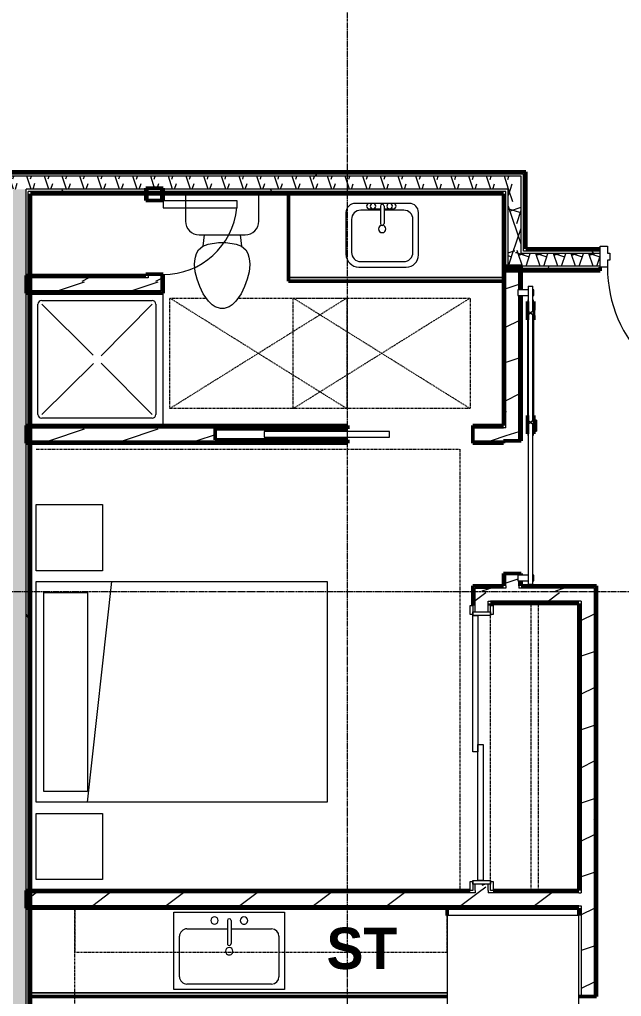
# Model space of a CAD drawing. Extents: x -4294 to -464, y 9706 to 12475.
# Drawn here: x -2916.3 to -2752.9, y 11425.2 to 11690.7 of the extents above; entities that cross this region are included whole.
import ezdxf

# ---------------------------------------------------------------- set-up
doc = ezdxf.new("R2010")
doc.units = 0
doc.linetypes.add('Dash', pattern=[0.25, 0.125, -0.125])
doc.linetypes.add('Grid Line 1_2_', pattern=[0.875, 0.5, -0.125, 0.125, -0.125])
for name, color, linetype, lineweight in [('0-1', 7, 'Continuous', 5), ('0-2', 50, 'Continuous', 13), ('A-AREA-IDEN', 2, 'Continuous', 9), ('A-DOOR', 31, 'Continuous', 13), ('A-DOOR-1', 7, 'Continuous', 9), ('A-DOOR-2', 90, 'Continuous', 20), ('A-DOOR-3', 50, 'Continuous', 13), ('A-DOOR-4', 250, 'Continuous', 50), ('A-DOOR-5', 31, 'Continuous', 20), ('A-DOOR-6', 31, 'Continuous', 9), ('A-DOOR-FRAM', 31, 'Continuous', 20), ('A-DOOR-FRAM-1', 90, 'Continuous', 20), ('A-GENM-HDLN-1', 7, 'Dash', 9), ('A-WALL', 113, 'Continuous', 13), ('A-WALL-2', 250, 'Continuous', 50), ('A-WALL-3', 50, 'Continuous', 13), ('A-WALL-PATT-1', 7, 'Continuous', 9), ('A-WALL-PATT-2', 8, 'Continuous', 9), ('A-WALL-PATT-5', 111, 'Continuous', 9), ('I-FURN-1', 7, 'Continuous', 9), ('I-FURN-HDLN-1', 7, 'Dash', 9), ('I-WALL-1', 2, 'Continuous', 50), ('P-SANR-FIXT-1', 7, 'Continuous', 9), ('Q-CASE-1', 250, 'Continuous', 50), ('Q-CASE-2', 7, 'Continuous', 9), ('Q-CASE-HDLN-1', 7, 'Dash', 9), ('Q-SPCQ-1', 7, 'Continuous', 9), ('S-GRID-1', 1, 'Grid Line 1_2_', 9)]:
    doc.layers.add(name, color=color, linetype=linetype, lineweight=lineweight)
doc.styles.add('Century Gothic_B', font='Gothicb.ttf', dxfattribs={"height": 11.25})
pattern_1 = [(0, (0, 0), (38.4, 9.6), [1.584, -27.216, 1.584, -27.216, -153.6]), (0, (0, 0), (38.4, 9.6), [-57.6, 1.584, -56.016, 1.584, -27.216, -67.2]), (0, (0, 0), (38.4, 9.6), [-144, 1.584, -17.616, 1.584, -46.416]), (120, (14.4, 4.8), (-27.513844, 28.4553755), [1.584, -27.216, 1.584, -27.216, -153.6]), (120, (14.4, 4.8), (-27.513844, 28.4553755), [-57.6, 1.584, -56.016, 1.584, -27.216, -67.2]), (120, (14.4, 4.8), (-27.513844, 28.4553755), [-144, 1.584, -17.616, 1.584, -46.416]), (240, (19.2, 24), (-10.886156, -38.0553755), [1.584, -27.216, 1.584, -27.216, -153.6]), (240, (19.2, 24), (-10.886156, -38.0553755), [-57.6, 1.584, -56.016, 1.584, -27.216, -67.2]), (240, (19.2, 24), (-10.886156, -38.0553755), [-144, 1.584, -17.616, 1.584, -46.416])]
pattern_2 = [(216.87, (7.997, 19.992), (59.9755286, 39.9843071), [9.996, -89.964]), (206.565, (19.992, 13.994), (-19.991807, -19.992219), [22.352, -22.352]), (198.435, (19.992, 3.998), (-39.983821, -19.991955), [12.644, -50.576])]
pattern_3 = [(161.57, (0.6, 0.6), (-4.80033747, -0.00041462), [0, -34.152, 3.792, 0]), (18.43, (-0.6, 0.6), (-4.80033747, 0.00041462), [0, -34.152, 3.792, 0]), (108.43, (0.6, 0.6), (2.39913218, -12.00105099), [11.382, -26.562]), (71.57, (-0.6, 0.6), (2.39913218, 12.00105099), [11.382, -26.562])]

# ---------------------------------------------------------------- blocks, each defined once
blk = doc.blocks.new('Pocket_Door_2385 - 34_ x 80_-1722045-FLOOR PLAN - 2ND FLOOR')
at = {"layer": 'A-DOOR-2'}
for p, q in [((-39.67, 0.75), (-39.67, -0.75)), ((-5.67, 0.75), (-39.67, 0.75)), ((-5.67, -0.75), (-5.67, 0.75)), ((-39.67, -0.75), (-5.67, -0.75))]:
    blk.add_line(p, q, dxfattribs=at)
blk = doc.blocks.new('FOLDING_SLIDING CLOSET - 72_ x 80_-1372885-FLOOR PLAN - 2ND FLOOR')
at = {"layer": 'A-DOOR-1'}
for p, q in [((-38.75, 3.25), (-36.25, 3.25)), ((-38.75, 2.5), (-38.75, 3.25)), ((-36.25, 3.25), (-36.25, 2.5)), ((36.25, 3.25), (38.75, 3.25)), ((36.25, 2.5), (36.25, 3.25)), ((38.75, 3.25), (38.75, 2.5)), ((-36.25, 2.5), (-38.75, 2.5)), ((38.75, 2.5), (36.25, 2.5)), ((-38.75, -2.25), (-36.25, -2.25)), ((-38.75, -3), (-38.75, -2.25)), ((-36.25, -2.25), (-36.25, -3)), ((36.25, -2.25), (38.75, -2.25)), ((36.25, -3), (36.25, -2.25)), ((38.75, -2.25), (38.75, -3)), ((-36.25, -3), (-38.75, -3)), ((38.75, -3), (36.25, -3))]:
    blk.add_line(p, q, dxfattribs=at)
at = {"layer": 'A-DOOR-2'}
for p, q in [((-1, 0.5), (36, 0.5)), ((-1, -0.875), (-1, 0.5)), ((36, 0.5), (36, -0.875)), ((-36, -0.875), (1, -0.875)), ((-36, -2.25), (-36, -0.875)), ((1, -2.25), (-36, -2.25)), ((36, -0.875), (-1, -0.875)), ((1, -0.875), (1, -2.25))]:
    blk.add_line(p, q, dxfattribs=at)
at = {"layer": 'A-DOOR-FRAM-1'}
for p, q in [((-37, 2.5), (-36, 2.5)), ((-37, -2.25), (-37, 2.5)), ((-36, 2.5), (-36, -2.25)), ((36, 2.5), (37, 2.5)), ((36, -2.25), (36, 2.5)), ((37, 2.5), (37, -2.25)), ((-36, -2.25), (-37, -2.25)), ((37, -2.25), (36, -2.25))]:
    blk.add_line(p, q, dxfattribs=at)
blk = doc.blocks.new('Refrigerator_-_Side-by-Side_6047 - 36_ X 30_-345559-FLOOR PLAN - 2ND FLOOR')
at = {"layer": 'Q-SPCQ-1'}
for p, q in [((17.87, 14.42), (-17.88, 14.42)), ((-17.88, 14.42), (-17.88, -15.58)), ((17.87, -15.58), (17.87, 14.42)), ((-17.88, -13.58), (-3.13, -13.58)), ((-17.88, -13.58), (-17.88, -15.58)), ((-17.88, -15.58), (17.87, -15.58)), ((-3.13, -15.58), (-17.88, -15.58)), ((-3.13, -15.58), (-3.13, -13.58)), ((-2.63, -13.58), (17.87, -13.58)), ((-2.63, -13.58), (-2.63, -15.58)), ((17.87, -15.58), (-2.63, -15.58)), ((17.87, -15.58), (17.87, -13.58))]:
    blk.add_line(p, q, dxfattribs=at)
blk = doc.blocks.new('OD_CW_Base Cabinet - OD_CW_Base Cabinet-1964684-FLOOR PLAN - 2ND FLOOR')
at = {"layer": 'Q-CASE-1'}
for p, q in [((0.74, 0), (113.84, 0)), ((0.74, -24), (0.74, -22))]:
    blk.add_line(p, q, dxfattribs=at)
at = {"layer": 'Q-CASE-2'}
for p, q in [((0.74, 0), (113.84, 0)), ((113.84, -1), (0.74, -1)), ((0.74, -1), (113.84, -1)), ((0.74, -24), (0.74, -22))]:
    blk.add_line(p, q, dxfattribs=at)
blk = doc.blocks.new('Sink Kitchen-Single - 30_ x 21_-1372827-FLOOR PLAN - 2ND FLOOR')
at = {"layer": 'P-SANR-FIXT-1'}
for p, q in [((-14.38, 10.41), (15.62, 10.41)), ((-14.38, -10.59), (-14.38, 10.41)), ((-10.88, 8.91), (12.12, 8.91)), ((15.62, 10.41), (15.62, -10.59)), ((-12.88, -4.09), (-12.88, 6.91)), ((14.12, 6.91), (14.12, -4.09)), ((0.12, -8.34), (0.12, -2.09)), ((1.12, -8.34), (1.12, -2.09)), ((0.12, -6.09), (-10.88, -6.09)), ((12.12, -6.09), (1.12, -6.09)), ((15.62, -10.59), (-14.38, -10.59))]:
    blk.add_line(p, q, dxfattribs=at)
for centre, radius, start, end in [((-10.88, 6.91), 2, 90, 180), ((12.12, 6.91), 2, 360, 90), ((0.62, 0), 1, 360, 180), ((0.62, 0), 1, 180, 0), ((0.62, -2.09), 0.5, 360, 180), ((-10.88, -4.09), 2, 180, 270), ((12.12, -4.09), 2, 270, 0), ((-3.38, -8.34), 1, 360, 180), ((4.62, -8.34), 1, 0, 180), ((-3.38, -8.34), 1, 180, 0), ((0.62, -8.34), 0.5, 180, 0), ((4.62, -8.34), 1, 180, 0)]:
    blk.add_arc(centre, radius, start, end, dxfattribs=at)
blk = doc.blocks.new('OD_CW_Upper Cabinet - OD_CW_Upper Cabinet-1964754-FLOOR PLAN - 2ND FLOOR')
at = {"layer": 'Q-CASE-HDLN-1'}
for p, q in [((157.01, 24), (0.74, 24)), ((0.74, 24), (0.74, 12)), ((157.01, 12), (157.01, 24)), ((0.74, 12), (157.01, 12))]:
    blk.add_line(p, q, dxfattribs=at)
blk = doc.blocks.new('M_Sink Vanity-Square - 500 x 440mm-1352614-FLOOR PLAN - 2ND FLOOR')
at = {"layer": 'P-SANR-FIXT-1'}
for p, q in [((7.96, 7.09), (-6.72, 7.09)), ((7.96, 7.09), (-6.72, 7.09)), ((3.62, 7.09), (-2.88, 7.09)), ((-2.88, 5.59), (0.12, 5.59)), ((0.12, 6.33), (0.12, 1.59)), ((1.12, 6.33), (1.12, 1.59)), ((1.12, 5.59), (3.62, 5.59)), ((-9.22, 4.59), (-9.22, -6.73)), ((-9.22, 4.59), (-9.22, -6.73)), ((-7.72, 2.72), (-7.72, -6.23)), ((0.12, 5.22), (-5.22, 5.22)), ((6.46, 5.22), (1.12, 5.22)), ((8.96, -6.23), (8.96, 2.72)), ((10.46, -6.91), (10.46, 4.59)), ((10.46, -6.91), (10.46, 4.59)), ((-5.72, -10.23), (7.14, -10.23)), ((-5.72, -10.23), (7.14, -10.23)), ((-5.22, -8.73), (6.46, -8.73))]:
    blk.add_line(p, q, dxfattribs=at)
for centre, radius, start, end in [((-6.72, 4.59), 2.5, 90, 180), ((-6.72, 4.59), 2.5, 90, 180), ((-2.88, 6.34), 0.75, 90, 270), ((-1.88, 6.34), 0.75, 360, 180), ((-1.88, 6.34), 0.75, 180, 0), ((0.62, 6.33), 0.5, 360, 180), ((2.62, 6.34), 0.75, 360, 180), ((2.62, 6.34), 0.75, 180, 360), ((3.62, 6.34), 0.75, 270, 90), ((7.96, 4.59), 2.5, 0, 90), ((7.96, 4.59), 2.5, 360, 90), ((-5.22, 2.72), 2.5, 90, 180), ((6.46, 2.72), 2.5, 0, 90), ((0.62, 0.13), 1, 360, 180), ((0.62, 0.13), 1, 180, 0), ((0.62, 1.59), 0.5, 180, 0), ((-5.72, -6.73), 3.5, 180, 270), ((-5.72, -6.73), 3.5, 180, 270), ((-5.22, -6.23), 2.5, 180, 270), ((6.46, -6.23), 2.5, 270, 0), ((7.14, -6.91), 3.32, 270, 360), ((7.14, -6.91), 3.32, 270, 0)]:
    blk.add_arc(centre, radius, start, end, dxfattribs=at)
blk = doc.blocks.new('Toilet-Domestic-3D - Toilet-Domestic-3D-V93-FLOOR PLAN - 2ND FLOOR')
at = {"layer": 'P-SANR-FIXT-1'}
for p, q in [((-3.74, 10), (-2.74, 11)), ((-2.74, 11), (-1.87, 11.5)), ((-1.87, 11.5), (-0.5, 12)), ((-0.5, 12), (0.5, 12)), ((0.5, 12), (1.87, 11.5)), ((1.87, 11.5), (2.74, 11)), ((2.74, 11), (3.74, 10)), ((-6.06, 6), (-5.13, 8)), ((-5.13, 8), (-3.74, 10)), ((3.74, 10), (5.13, 8)), ((5.13, 8), (6.06, 6)), ((-6.79, 4), (-6.06, 6)), ((6.06, 6), (6.79, 4)), ((-7.33, 1.99), (-6.79, 4)), ((6.79, 4), (7.33, 1.99)), ((-7.5, 0), (-7.33, 1.99)), ((7.33, 1.99), (7.5, 0)), ((-7.41, -1), (-7.5, 0)), ((-7.24, -2), (-7.41, -1)), ((-6.97, -3), (-7.24, -2)), ((7.24, -2), (6.97, -3)), ((7.41, -1), (7.24, -2)), ((7.5, 0), (7.41, -1)), ((-6.4, -4), (-6.97, -3)), ((-5.21, -5), (-6.4, -4)), ((-3.84, -5.5), (-5.21, -5)), ((-4.86, -8.02), (-5.21, -5)), ((5.21, -5), (3.84, -5.5)), ((4.86, -8.02), (5.21, -5)), ((6.4, -4), (5.21, -5)), ((6.97, -3), (6.4, -4)), ((-1, -6), (-3.84, -5.5)), ((1, -6), (-1, -6)), ((3.84, -5.5), (1, -6)), ((6.25, -8.02), (-6.25, -8.02)), ((-9.98, -11.75), (-9.98, -19.2)), ((9.98, -19.2), (9.98, -11.75))]:
    blk.add_line(p, q, dxfattribs=at)
for centre, start, end in [((-6.25, -11.75), 90, 180), ((6.25, -11.75), 0, 90)]:
    blk.add_arc(centre, 3.73, start, end, dxfattribs=at)
blk = doc.blocks.new('OD_CW_Base Cabinet - OD_CW_Base Cabinet-V94-FLOOR PLAN - 2ND FLOOR')
at = {"layer": 'Q-CASE-1'}
for p, q in [((0.74, 0), (59.14, 0)), ((59.14, 0), (59.14, -23.72))]:
    blk.add_line(p, q, dxfattribs=at)
at = {"layer": 'Q-CASE-2'}
for p, q in [((0.74, 0), (59.14, 0)), ((59.14, -1), (0.74, -1)), ((0.74, -1), (59.14, -1)), ((59.14, 0), (59.14, -1)), ((59.14, -1), (59.14, -23.72))]:
    blk.add_line(p, q, dxfattribs=at)
blk = doc.blocks.new('Shower Base-3D - 36_ x 36_-V41-FLOOR PLAN - 2ND FLOOR')
at = {"layer": 'P-SANR-FIXT-1'}
for p, q in [((-18, 18), (-18, -18)), ((-15, 16), (15, 16)), ((-16, -15), (-16, 15)), ((-1.12, 1), (-15, 15)), ((0.97, 1.14), (15, 15)), ((16, 15), (16, -15)), ((-1.13, -0.98), (-15, -15)), ((1.01, -1.11), (15, -15)), ((15, -16), (-15, -16))]:
    blk.add_line(p, q, dxfattribs=at)
for centre, start, end in [((-15, 15), 90, 180), ((15, 15), 360, 90), ((-15, -15), 180, 270), ((15, -15), 270, 0)]:
    blk.add_arc(centre, 1, start, end, dxfattribs=at)
blk = doc.blocks.new('Interior_barn_door_18732 - Interior_barn_door_18732-1656080-FLOOR PLAN - 2ND FLOOR')
at = {"layer": 'A-DOOR-1'}
for p, q in [((-23.69, 6.07), (-23.69, 6)), ((-23.62, 6.07), (-23.69, 6.07)), ((-23.69, 6.07), (-23.44, 6.07)), ((-23.63, 6.57), (-23.63, 6.32)), ((-23.59, 6.57), (-23.59, 6.32)), ((-23.56, 6.57), (-22.49, 6.57)), ((-22.49, 6.32), (-23.56, 6.32)), ((-23.44, 6.07), (-22.69, 6.07)), ((-23.32, 6.32), (-23.32, 6.07)), ((-23.32, 6.32), (-23.32, 6.07)), ((-22.82, 6.07), (-22.82, 6.32)), ((-22.82, 6.07), (-22.82, 6.32)), ((-22.69, 6.07), (-22.44, 6.07)), ((-22.44, 6.07), (-22.51, 6.07)), ((-22.49, 6.57), (-22.49, 6.32)), ((-22.44, 6), (-22.44, 6.07)), ((-20.62, 6.32), (-20.62, 6.57))]:
    blk.add_line(p, q, dxfattribs=at)
for points in [[(-23.63, 6.57), (-23.62, 6.57), (-23.6, 6.57), (-23.58, 6.57)], [(-23.58, 6.32), (-23.6, 6.32), (-23.62, 6.32), (-23.63, 6.32)]]:
    blk.add_open_spline(points, degree=3, dxfattribs=at)
for points, knots in [([(-22.49, 6.57), (-22.05, 6.57), (-21.63, 6.57), (-21.29, 6.57), (-20.97, 6.57), (-20.65, 6.57), (-20.61, 6.57), (-20.63, 6.57), (-20.63, 6.57)], [-0.722227, -0.722227, -0.722227, -0.722227, -0.6854273, -0.6485379, -0.6054888, -0.5563887, -0.4969616, -0.4885654, -0.4885654, -0.4885654, -0.4885654]), ([(-20.63, 6.32), (-20.63, 6.32), (-20.61, 6.32), (-20.65, 6.32), (-20.97, 6.32), (-21.29, 6.32), (-21.63, 6.32), (-22.05, 6.32), (-22.49, 6.32)], [0.4885654, 0.4885654, 0.4885654, 0.4885654, 0.4969616, 0.5563887, 0.6054888, 0.6485379, 0.6854273, 0.722227, 0.722227, 0.722227, 0.722227])]:
    blk.add_open_spline(points, degree=3, knots=knots, dxfattribs=at)
at = {"layer": 'A-DOOR-3'}
for p, q in [((-53.23, 5.57), (-60, 5.57)), ((-60, 4.95), (-60, 5.57)), ((-57.5, 5.85), (-59, 5.85)), ((-59, 5.85), (-59, 5.57)), ((-57.5, 5.57), (-57.5, 5.85)), ((-53.56, 6), (-52.06, 6)), ((-53.56, 6), (-53.56, 5.67)), ((-53.56, 5.67), (-52.06, 5.67)), ((-53.29, 5.67), (-52.82, 4.92)), ((-52.76, 4.92), (-52.29, 5.67)), ((-23.44, 5.57), (-52.35, 5.57)), ((-52.06, 5.67), (-52.06, 6)), ((-24.9, 5.82), (-50.9, 5.82)), ((-23.73, 6), (-22.23, 6)), ((-23.73, 5.67), (-23.73, 6)), ((-23.73, 5.67), (-22.23, 5.67)), ((-23.5, 5.67), (-23.03, 4.92)), ((-22.97, 4.92), (-22.5, 5.67)), ((21, 5.57), (-22.56, 5.57)), ((-22.23, 6), (-22.23, 5.67)), ((18.5, 5.85), (18.5, 5.57)), ((20, 5.85), (18.5, 5.85)), ((20, 5.57), (20, 5.85)), ((21, 5.57), (21, 4.95)), ((-60, 4.32), (-60, 4.95)), ((-60, 4.32), (-53.24, 4.32)), ((-59, 4.32), (-59, 1.47)), ((-57.5, 1.47), (-57.5, 4.32)), ((-52.82, 4.98), (-53.29, 4.23)), ((-52.79, 4.23), (-53.29, 4.23)), ((-52.29, 4.23), (-52.79, 4.23)), ((-52.29, 4.23), (-52.76, 4.98)), ((-52.35, 4.32), (-23.44, 4.32)), ((-50.9, 4.07), (-24.9, 4.07)), ((-23.03, 4.98), (-23.5, 4.23)), ((-23, 4.23), (-23.5, 4.23)), ((-22.5, 4.23), (-23, 4.23)), ((-22.5, 4.23), (-22.97, 4.98)), ((-22.56, 4.32), (21, 4.32)), ((18.5, 4.32), (18.5, 1.47)), ((20, 1.47), (20, 4.32)), ((21, 4.95), (21, 4.32)), ((-59, 1.47), (-57.5, 1.47)), ((18.5, 1.47), (20, 1.47))]:
    blk.add_line(p, q, dxfattribs=at)
at = {"layer": 'A-DOOR-4'}
for p, q in [((-55.9, 5.82), (-53.56, 5.82)), ((-55.9, 5.57), (-55.9, 5.82)), ((-52.06, 5.82), (-50.9, 5.82)), ((-50.9, 5.82), (-50.9, 5.57)), ((-24.9, 5.82), (-23.73, 5.82)), ((-24.9, 5.57), (-24.9, 5.82)), ((-22.23, 5.82), (-19.9, 5.82)), ((-19.9, 5.82), (-19.9, 5.55)), ((-55.9, 4.07), (-55.9, 4.32)), ((-50.9, 4.07), (-55.9, 4.07)), ((-50.9, 4.33), (-50.9, 4.07)), ((-24.9, 4.07), (-24.9, 4.33)), ((-19.9, 4.07), (-24.9, 4.07)), ((-19.9, 4.34), (-19.9, 4.07))]:
    blk.add_line(p, q, dxfattribs=at)
blk = doc.blocks.new('OD_CW_Upper Cabinet - OD_CW_Upper Cabinet-1964653-FLOOR PLAN - 2ND FLOOR')
at = {"layer": 'Q-CASE-HDLN-1'}
for p, q in [((101.84, 24), (0.74, 24)), ((0.74, 24), (0.74, 12)), ((101.84, 12), (101.84, 24)), ((0.74, 12), (101.84, 12))]:
    blk.add_line(p, q, dxfattribs=at)
blk = doc.blocks.new('OD_CW_Closet - OD_CW_Closet-1690832-FLOOR PLAN - 2ND FLOOR')
at = {"layer": 'Q-CASE-HDLN-1'}
for p, q in [((0.74, -24), (0.74, -0.73)), ((3.24, 0), (75.74, 0)), ((78.24, 0), (78.78, 0)), ((78.78, 0), (78.78, -24)), ((0.74, -11), (78.78, -11)), ((0.74, -13), (78.78, -13)), ((78.78, -24), (0.74, -24))]:
    blk.add_line(p, q, dxfattribs=at)
blk = doc.blocks.new('Single-Flush - CLOSET-1720256-FLOOR PLAN - 2ND FLOOR')
at = {"layer": 'A-DOOR-1'}
blk.add_arc((10, -2.38), 20.07, 180, 264.2799, dxfattribs=at)
at = {"layer": 'A-DOOR-2'}
for p, q in [((8, -2.38), (8, -22.34)), ((10, -2.38), (8, -2.38)), ((10, -2.38), (10, -22.34)), ((10, -22.34), (8, -22.34))]:
    blk.add_line(p, q, dxfattribs=at)
blk = doc.blocks.new('ADA Clearances - 30_x48_-V42-FLOOR PLAN - 2ND FLOOR')
at = {"layer": 'A-GENM-HDLN-1'}
for p, q in [((15, 24), (-15, -24)), ((-15, 24), (15, -24)), ((-15, -5.48), (-15, 24)), ((-15, 24), (15, 24)), ((15, 24), (15, -24)), ((-15, -24), (-15, -14.12)), ((15, -24), (-15, -24))]:
    blk.add_line(p, q, dxfattribs=at)
blk = doc.blocks.new('ADA Clearances - 30_x48_-1721104-FLOOR PLAN - 2ND FLOOR')
at = {"layer": 'A-GENM-HDLN-1'}
for p, q in [((15, 24), (-15, -24)), ((-15, 24), (15, -24)), ((-15, -24), (-15, 24)), ((-15, 24), (15, 24)), ((15, 24), (15, -24)), ((15, -24), (-15, -24))]:
    blk.add_line(p, q, dxfattribs=at)
blk = doc.blocks.new('Bed-Standard - Queen 60_ x 79_-V55-FLOOR PLAN - 2ND FLOOR')
at = {"layer": 'I-FURN-1'}
for p, q in [((-19.31, 41.3), (40.69, 41.3)), ((-19.31, -37.7), (-19.31, 41.3)), ((40.69, 41.3), (40.69, -37.7)), ((40.69, -23.7), (-19.31, -17.13)), ((-16.31, -23.7), (37.69, -23.7)), ((-16.31, -35.7), (-16.31, -23.7)), ((37.69, -35.7), (37.69, -23.7)), ((-16.31, -35.7), (37.69, -35.7)), ((40.69, -37.7), (-19.31, -37.7))]:
    blk.add_line(p, q, dxfattribs=at)
at = {"layer": 'I-FURN-HDLN-1'}
for p, q in [((-55.31, 77.3), (64.69, 77.3)), ((-55.31, -37.7), (-55.31, 77.3))]:
    blk.add_line(p, q, dxfattribs=at)
blk = doc.blocks.new('Table-Night Stand - 18_ x 18_ x 24_-1372838-FLOOR PLAN - 2ND FLOOR')
at = {"layer": 'I-FURN-1'}
for p, q in [((0.15, 0), (18.15, 0)), ((0.15, -18), (0.15, 0)), ((18.15, 0), (18.15, -18)), ((18.15, -18), (0.15, -18))]:
    blk.add_line(p, q, dxfattribs=at)
blk = doc.blocks.new('CTR - 1st Phase - Unit Layouts_rvt-1-FLOOR PLAN - 2ND FLOOR')
at = {"layer": 'A-WALL-PATT-1'}
h = blk.add_hatch(dxfattribs=at)
h.set_pattern_fill('FP_1', color=256, style=0, pattern_type=2)
h.set_pattern_definition(pattern_1)
h.paths.add_polyline_path([(-2784.92, 11536.77), (-2784.3, 11536.77), (-2784.3, 11540.2), (-2784.92, 11540.2)], flags=0)
h.paths.add_polyline_path([(-2784.3, 11579.73), (-2784.3, 11623.65), (-2784.92, 11623.65), (-2784.92, 11579.73)], flags=0)
h = blk.add_hatch(dxfattribs=at)
h.set_pattern_fill('FP_1', color=256, style=0, pattern_type=2)
h.set_pattern_definition(pattern_1)
h.paths.add_polyline_path([(-2881.45, 11620.48), (-2881.45, 11621.11), (-2913.32, 11621.11), (-2913.32, 11620.48), (-2898.48, 11620.48)], flags=0)
h = blk.add_hatch(dxfattribs=at)
h.set_pattern_fill('FP_1', color=256, style=0, pattern_type=2)
h.set_pattern_definition(pattern_1)
h.paths.add_polyline_path([(-2881.45, 11616.36), (-2877.32, 11616.36), (-2877.32, 11616.98), (-2913.32, 11616.98), (-2913.32, 11616.36), (-2898.48, 11616.36)], flags=0)
h = blk.add_hatch(dxfattribs=at)
h.set_pattern_fill('FP_1', color=256, style=0, pattern_type=2)
h.set_pattern_definition(pattern_1)
h.paths.add_polyline_path([(-2832.85, 11579.73), (-2827.25, 11579.73), (-2827.25, 11580.36), (-2913.32, 11580.35), (-2913.32, 11579.73), (-2863.25, 11579.73)], flags=0)
h.paths.add_polyline_path([(-2788.22, 11579.73), (-2784.92, 11579.73), (-2784.92, 11580.36), (-2793.25, 11580.36), (-2793.25, 11579.73)], flags=0)
h = blk.add_hatch(dxfattribs=at)
h.set_pattern_fill('FP_1', color=256, style=0, pattern_type=2)
h.set_pattern_definition(pattern_1)
h.paths.add_polyline_path([(-2913.32, 11575.61), (-2827.25, 11575.61), (-2827.25, 11576.23), (-2913.32, 11576.23), (-2913.32, 11575.62)], flags=0)
h.paths.add_polyline_path([(-2788.22, 11575.61), (-2784.92, 11575.61), (-2784.92, 11576.23), (-2793.25, 11576.23), (-2793.25, 11575.61)], flags=0)
h = blk.add_hatch(dxfattribs=at)
h.set_pattern_fill('FP_1', color=256, style=0, pattern_type=2)
h.set_pattern_definition(pattern_1)
h.paths.add_polyline_path([(-2759.72, 11425.23), (-2759.72, 11536.15), (-2760.35, 11536.15), (-2760.35, 11425.23)], flags=0)
h = blk.add_hatch(dxfattribs=at)
h.set_pattern_fill('FP_1', color=256, style=0, pattern_type=2)
h.set_pattern_definition(pattern_1)
h.paths.add_polyline_path([(-2788.22, 11532.02), (-2763.85, 11532.02), (-2763.85, 11532.65), (-2788.5, 11532.65), (-2788.5, 11532.02)], flags=0)
h = blk.add_hatch(dxfattribs=at)
h.set_pattern_fill('FP_1', color=256, style=0, pattern_type=2)
h.set_pattern_definition(pattern_1)
h.paths.add_polyline_path([(-2763.85, 11425.23), (-2763.85, 11449.85), (-2764.47, 11449.85), (-2764.47, 11425.23)], flags=0)
h.paths.add_polyline_path([(-2763.85, 11453.35), (-2763.85, 11532.02), (-2764.47, 11532.02), (-2764.47, 11453.35)], flags=0)
h = blk.add_hatch(dxfattribs=at)
h.set_pattern_fill('FP_1', color=256, style=0, pattern_type=2)
h.set_pattern_definition(pattern_1)
h.paths.add_polyline_path([(-2764.47, 11453.35), (-2764.47, 11453.98), (-2789.12, 11453.98), (-2789.12, 11453.35), (-2780.8, 11453.35)], flags=0)
h.paths.add_polyline_path([(-2913.32, 11453.35), (-2792.62, 11453.35), (-2792.62, 11453.98), (-2913.32, 11453.98), (-2913.32, 11453.36)], flags=0)
h = blk.add_hatch(dxfattribs=at)
h.set_pattern_fill('FP_1', color=256, style=0, pattern_type=2)
h.set_pattern_definition(pattern_1)
h.paths.add_polyline_path([(-2788.22, 11449.23), (-2764.47, 11449.23), (-2764.47, 11449.85), (-2913.32, 11449.85), (-2913.32, 11449.23), (-2800.22, 11449.23)], flags=0)
at = {"layer": 'A-WALL-PATT-2'}
h = blk.add_hatch(dxfattribs=at)
h.set_pattern_fill('FP_2', color=256, style=0, pattern_type=2)
h.set_pattern_definition(pattern_2)
h.paths.add_polyline_path([(-2780.8, 11536.15), (-2780.8, 11538.2), (-2781.08, 11538.2), (-2781.08, 11539.7), (-2780.8, 11539.7), (-2780.8, 11540.2), (-2784.3, 11540.2), (-2784.3, 11536.15)], flags=0)
h.paths.add_polyline_path([(-2784.29, 11576.2), (-2780.8, 11576.2), (-2780.8, 11615.7), (-2781.08, 11615.7), (-2781.08, 11617.2), (-2780.8, 11617.2), (-2780.8, 11623.65), (-2784.3, 11623.65), (-2784.3, 11576.2)], flags=0)
h = blk.add_hatch(dxfattribs=at)
h.set_pattern_fill('FP_2', color=256, style=0, pattern_type=2)
h.set_pattern_definition(pattern_2)
h.paths.add_polyline_path([(-2877.95, 11616.98), (-2877.95, 11620.48), (-2913.32, 11620.48), (-2913.32, 11616.98), (-2898.48, 11616.98)], flags=0)
h = blk.add_hatch(dxfattribs=at)
h.set_pattern_fill('FP_2', color=256, style=0, pattern_type=2)
h.set_pattern_definition(pattern_2)
h.paths.add_polyline_path([(-2784.3, 11576.2), (-2784.3, 11579.73), (-2793.25, 11579.73), (-2793.25, 11576.23), (-2784.92, 11576.2)], flags=0)
h.paths.add_polyline_path([(-2863.25, 11576.23), (-2827.25, 11576.23), (-2827.25, 11576.48), (-2863.25, 11576.48), (-2863.25, 11579.48), (-2827.25, 11579.48), (-2827.25, 11579.73), (-2913.32, 11579.73), (-2913.32, 11576.23), (-2893.85, 11576.23)], flags=0)
h = blk.add_hatch(dxfattribs=at)
h.set_pattern_fill('FP_2', color=256, style=0, pattern_type=2)
h.set_pattern_definition(pattern_2)
h.paths.add_polyline_path([(-2789.12, 11453.35), (-2789.12, 11455.73), (-2792.62, 11455.73), (-2792.62, 11453.35)], flags=0)
h.paths.add_polyline_path([(-2792.62, 11529.73), (-2789.12, 11529.73), (-2789.12, 11536.15), (-2792.62, 11536.15), (-2792.62, 11533)], flags=0)
h = blk.add_hatch(dxfattribs=at)
h.set_pattern_fill('FP_2', color=256, style=0, pattern_type=2)
h.set_pattern_definition(pattern_2)
h.paths.add_polyline_path([(-2788.5, 11532.65), (-2760.35, 11532.65), (-2760.35, 11536.15), (-2789.12, 11536.15), (-2789.12, 11532.65)], flags=0)
h = blk.add_hatch(dxfattribs=at)
h.set_pattern_fill('FP_2', color=256, style=0, pattern_type=2)
h.set_pattern_definition(pattern_2)
h.paths.add_polyline_path([(-2760.35, 11425.23), (-2760.35, 11532.65), (-2763.85, 11532.65), (-2763.85, 11425.23)], flags=0)
h = blk.add_hatch(dxfattribs=at)
h.set_pattern_fill('FP_2', color=256, style=0, pattern_type=2)
h.set_pattern_definition(pattern_2)
h.paths.add_polyline_path([(-2914.57, 11449.85), (-2763.85, 11449.85), (-2763.85, 11453.35), (-2914.57, 11453.35), (-2914.57, 11449.96)], flags=0)
at = {"layer": 'A-WALL-2'}
for p, q in [((-2882.07, 11644.87), (-2882.07, 11641.48)), ((-2877.32, 11644.87), (-2882.07, 11644.87)), ((-2877.32, 11641.48), (-2877.32, 11644.87)), ((-2882.07, 11641.48), (-2877.32, 11641.48)), ((-2784.92, 11623.65), (-2784.92, 11580.36)), ((-2780.17, 11623.65), (-2784.92, 11623.65)), ((-2780.17, 11617.2), (-2780.17, 11623.65)), ((-2882.07, 11621.11), (-2914.57, 11621.11)), ((-2914.57, 11621.11), (-2914.57, 11616.36)), ((-2882.07, 11621.48), (-2882.07, 11621.11)), ((-2877.32, 11621.48), (-2882.07, 11621.48)), ((-2877.32, 11621.11), (-2877.32, 11621.48)), ((-2877.32, 11616.98), (-2877.32, 11621.11)), ((-2877.32, 11616.36), (-2877.32, 11616.98)), ((-2914.57, 11616.36), (-2877.32, 11616.36)), ((-2780.17, 11576.2), (-2780.17, 11615.7)), ((-2827.25, 11580.36), (-2914.57, 11580.36)), ((-2914.57, 11580.36), (-2914.57, 11575.61)), ((-2827.25, 11579.48), (-2827.25, 11580.36)), ((-2784.92, 11580.36), (-2793.25, 11580.36)), ((-2793.25, 11580.36), (-2793.25, 11575.61)), ((-2863.25, 11576.48), (-2863.25, 11579.48)), ((-2863.25, 11579.48), (-2827.25, 11579.48)), ((-2914.57, 11575.61), (-2827.25, 11575.61)), ((-2827.25, 11576.48), (-2863.25, 11576.48)), ((-2827.25, 11575.61), (-2827.25, 11576.48)), ((-2793.25, 11575.61), (-2784.92, 11575.61)), ((-2784.92, 11576.2), (-2780.17, 11576.2)), ((-2784.92, 11575.61), (-2784.92, 11576.2)), ((-2784.92, 11540.2), (-2784.92, 11536.77)), ((-2780.17, 11540.2), (-2784.92, 11540.2)), ((-2780.17, 11539.7), (-2780.17, 11540.2)), ((-2780.17, 11536.77), (-2780.17, 11538.2)), ((-2793.25, 11536.77), (-2793.25, 11531.48)), ((-2792.62, 11536.77), (-2793.25, 11536.77)), ((-2788.5, 11536.77), (-2792.62, 11536.77)), ((-2784.92, 11536.77), (-2788.5, 11536.77)), ((-2759.72, 11536.77), (-2780.17, 11536.77)), ((-2759.72, 11536.15), (-2759.72, 11536.77)), ((-2759.72, 11532.02), (-2759.72, 11536.15)), ((-2788.5, 11531.48), (-2788.5, 11532.02)), ((-2788.5, 11532.02), (-2764.47, 11532.02)), ((-2764.47, 11532.02), (-2764.47, 11453.98)), ((-2759.72, 11425.23), (-2759.72, 11532.02)), ((-2794, 11453.98), (-2914.57, 11453.98)), ((-2914.57, 11453.98), (-2914.57, 11449.23)), ((-2764.47, 11453.98), (-2787.75, 11453.98)), ((-2914.57, 11449.23), (-2764.47, 11449.23)), ((-2764.47, 11449.23), (-2764.47, 11447.23)), ((-2764.47, 11425.23), (-2759.72, 11425.23))]:
    blk.add_line(p, q, dxfattribs=at)
at = {"layer": 'A-WALL-3'}
for p, q in [((-2881.45, 11641.48), (-2881.45, 11644.87)), ((-2877.95, 11641.48), (-2877.95, 11644.87)), ((-2784.3, 11579.73), (-2784.3, 11623.65)), ((-2780.8, 11617.2), (-2780.8, 11623.65)), ((-2881.45, 11620.48), (-2914.57, 11620.48)), ((-2881.45, 11621.11), (-2881.45, 11621.48)), ((-2881.45, 11621.11), (-2881.45, 11620.48)), ((-2877.95, 11621.11), (-2877.95, 11621.48)), ((-2877.95, 11621.11), (-2877.95, 11620.48)), ((-2877.95, 11620.48), (-2877.95, 11616.98)), ((-2877.95, 11616.98), (-2914.57, 11616.98)), ((-2780.8, 11576.2), (-2780.8, 11615.7)), ((-2914.57, 11579.73), (-2827.25, 11579.73)), ((-2793.25, 11579.73), (-2784.92, 11579.73)), ((-2784.3, 11579.73), (-2784.92, 11579.73)), ((-2914.57, 11576.23), (-2827.25, 11576.23)), ((-2793.25, 11576.23), (-2784.92, 11576.23)), ((-2784.92, 11576.2), (-2784.92, 11576.23)), ((-2784.3, 11536.77), (-2784.3, 11540.2)), ((-2780.8, 11539.7), (-2780.8, 11540.2)), ((-2780.8, 11536.77), (-2780.8, 11538.2)), ((-2792.62, 11529.73), (-2792.62, 11536.15)), ((-2792.62, 11536.15), (-2789.12, 11536.15)), ((-2789.12, 11536.15), (-2788.5, 11536.15)), ((-2784.3, 11536.15), (-2788.5, 11536.15)), ((-2784.3, 11536.77), (-2784.3, 11536.15)), ((-2780.8, 11536.77), (-2780.8, 11536.15)), ((-2760.35, 11536.15), (-2780.8, 11536.15)), ((-2760.35, 11536.15), (-2760.35, 11532.65)), ((-2789.12, 11529.73), (-2789.12, 11532.65)), ((-2789.12, 11532.65), (-2788.5, 11532.65)), ((-2763.85, 11532.65), (-2788.5, 11532.65)), ((-2763.85, 11532.65), (-2763.85, 11532.02)), ((-2763.85, 11532.02), (-2763.85, 11453.35)), ((-2760.35, 11532.65), (-2760.35, 11532.02)), ((-2760.35, 11532.02), (-2760.35, 11425.23)), ((-2792.62, 11453.98), (-2792.62, 11455.73)), ((-2789.12, 11453.98), (-2789.12, 11455.73)), ((-2792.62, 11453.35), (-2914.57, 11453.35)), ((-2792.62, 11453.98), (-2792.62, 11453.35)), ((-2789.12, 11453.98), (-2789.12, 11453.35)), ((-2764.47, 11453.35), (-2789.12, 11453.35)), ((-2764.47, 11453.35), (-2763.85, 11453.35)), ((-2764.47, 11449.85), (-2914.57, 11449.85)), ((-2764.47, 11449.85), (-2763.85, 11449.85)), ((-2763.85, 11449.85), (-2763.85, 11425.23))]:
    blk.add_line(p, q, dxfattribs=at)
at = {"layer": '0-2'}
for name, p, rotation in [('Toilet-Domestic-3D - Toilet-Domestic-3D-V93-FLOOR PLAN - 2ND FLOOR', (-2861.32, 11624.14), 180), ('OD_CW_Base Cabinet - OD_CW_Base Cabinet-V94-FLOOR PLAN - 2ND FLOOR', (-2784.19, 11619.62), 180), ('Single-Flush - CLOSET-1720256-FLOOR PLAN - 2ND FLOOR', (-2879.7, 11631.48), 90.00000000000384), ('Interior_barn_door_18732 - Interior_barn_door_18732-1656080-FLOOR PLAN - 2ND FLOOR', (-2782.55, 11558.2), 269.9999999999976), ('Shower Base-3D - 36_ x 36_-V41-FLOOR PLAN - 2ND FLOOR', (-2895.32, 11598.36), 180), ('ADA Clearances - 30_x48_-V42-FLOOR PLAN - 2ND FLOOR', (-2851.52, 11599.98), 270.0000000000027), ('ADA Clearances - 30_x48_-1721104-FLOOR PLAN - 2ND FLOOR', (-2818.02, 11599.98), 270.0000000000027), ('Bed-Standard - Queen 60_ x 79_-V55-FLOOR PLAN - 2ND FLOOR', (-2874.14, 11518.67), 270.0000000000165), ('Table-Night Stand - 18_ x 18_ x 24_-1372838-FLOOR PLAN - 2ND FLOOR', (-2893.85, 11559.06), 270.0000000000165), ('OD_CW_Closet - OD_CW_Closet-1690832-FLOOR PLAN - 2ND FLOOR', (-2788.47, 11453.24), 90.00000000001577), ('FOLDING_SLIDING CLOSET - 72_ x 80_-1372885-FLOOR PLAN - 2ND FLOOR', (-2791, 11492.73), 270.0000000000089), ('Table-Night Stand - 18_ x 18_ x 24_-1372838-FLOOR PLAN - 2ND FLOOR', (-2893.85, 11475.12), 270.000000000021), ('OD_CW_Base Cabinet - OD_CW_Base Cabinet-1964684-FLOOR PLAN - 2ND FLOOR', (-2799.49, 11425.23), 180), ('OD_CW_Upper Cabinet - OD_CW_Upper Cabinet-1964754-FLOOR PLAN - 2ND FLOOR', (-2889.32, 11292.22), 89.99999999999277), ('Sink Kitchen-Single - 30_ x 21_-1372827-FLOOR PLAN - 2ND FLOOR', (-2858.78, 11437.51), 180)]:
    blk.add_blockref(name, p, dxfattribs=dict(at, rotation=rotation))
for name, p in [('M_Sink Vanity-Square - 500 x 440mm-1352614-FLOOR PLAN - 2ND FLOOR', (-2818.49, 11633.65)), ('Pocket_Door_2385 - 34_ x 80_-1722045-FLOOR PLAN - 2ND FLOOR', (-2810.25, 11577.98)), ('OD_CW_Upper Cabinet - OD_CW_Upper Cabinet-1964653-FLOOR PLAN - 2ND FLOOR', (-2902.06, 11425.23)), ('Refrigerator_-_Side-by-Side_6047 - 36_ X 30_-345559-FLOOR PLAN - 2ND FLOOR', (-2782.35, 11432.8))]:
    blk.add_blockref(name, p, dxfattribs=at)
blk = doc.blocks.new('CTR - 1st Phase - Shell_rvt-1-FLOOR PLAN - 2ND FLOOR')
at = {"layer": 'S-GRID-1'}
for p, q in [((-2827.32, 9836.18), (-2827.32, 12413.74)), ((-464.45, 11535.19), (-4232.19, 11535.19))]:
    blk.add_line(p, q, dxfattribs=at)
blk = doc.blocks.new('HOLLOW METAL - UNIT DOOR-1758958-FLOOR PLAN - 2ND FLOOR')
at = {"layer": 'A-DOOR-5'}
for p, q in [((16.25, -2.25), (18, -2.25)), ((16.25, -38.25), (16.25, -2.25)), ((18, -2.25), (18, -38.25)), ((18, -38.25), (16.25, -38.25))]:
    blk.add_line(p, q, dxfattribs=at)
at = {"layer": 'A-DOOR-6'}
blk.add_arc((18, -2.25), 36, 180, 270, dxfattribs=at)
at = {"layer": 'A-DOOR-FRAM'}
for p, q in [((-20, 3.5), (-18, 3.5)), ((-20, -2.25), (-20, 3.5)), ((-18, 3.5), (-18, 1.5625)), ((18, 3.5), (20, 3.5)), ((18, 1.5625), (18, 3.5)), ((20, 3.5), (20, -2.25)), ((-18, 1.5625), (-17.375, 1.5625)), ((-17.375, 1.5625), (-17.375, -0.3125)), ((17.375, 1.5625), (18, 1.5625)), ((17.375, -0.3125), (17.375, 1.5625)), ((-18, -2.25), (-20, -2.25)), ((-18, -0.3125), (-18, -2.25)), ((-17.375, -0.3125), (-18, -0.3125)), ((18, -0.3125), (17.375, -0.3125)), ((18, -2.25), (18, -0.3125)), ((20, -2.25), (18, -2.25))]:
    blk.add_line(p, q, dxfattribs=at)

msp = doc.modelspace()

# ---------------------------------------------------------------- hatches: boundary and pattern name
at = {"layer": 'A-WALL-PATT-5'}
h = msp.add_hatch(dxfattribs=at)
h.set_pattern_fill('FP_1', color=256, style=0, pattern_type=2)
h.set_pattern_definition(pattern_1)
h.paths.add_polyline_path([(-2918.0737, 11648.7144), (-2778.9237, 11648.7161), (-2778.9237, 11649.3394), (-3015.3237, 11649.3394), (-3015.3237, 11648.7144), (-2919.3237, 11648.7144)], flags=0)
h = msp.add_hatch(dxfattribs=at)
h.set_pattern_fill('FP_1', color=256, style=0, pattern_type=2)
h.set_pattern_definition(pattern_1)
h.paths.add_polyline_path([(-3014.6987, 11648.0894), (-2779.5487, 11648.0894), (-2779.5487, 11648.7144), (-3014.6987, 11648.7144), (-3014.6987, 11648.1122)], flags=0)
h = msp.add_hatch(dxfattribs=at)
h.set_pattern_fill('FP_1', color=256, style=0, pattern_type=2)
h.set_pattern_definition(pattern_1)
h.paths.add_polyline_path([(-2778.9237, 11628.3894), (-2778.9237, 11648.7144), (-2779.5487, 11648.7144), (-2779.5487, 11628.3894)], flags=0)
h = msp.add_hatch(dxfattribs=at)
h.set_pattern_fill('FP_41', color=256, style=0, pattern_type=2)
h.set_pattern_definition(pattern_3)
h.paths.add_polyline_path([(-2918.0737, 11644.5894), (-2780.1737, 11644.6062), (-2780.1737, 11648.0894), (-3014.0737, 11648.0894), (-3014.0737, 11644.5894), (-2919.3237, 11644.5894)], flags=0)
h = msp.add_hatch(dxfattribs=at)
h.set_pattern_fill('FP_1', color=256, style=0, pattern_type=2)
h.set_pattern_definition(pattern_1)
h.paths.add_polyline_path([(-2900.9309, 11643.9644), (-2783.6737, 11643.9674), (-2783.6737, 11644.5894), (-2914.5737, 11644.5894), (-2914.5737, 11643.9644), (-2913.3237, 11643.9644)], flags=0)
h.paths.add_polyline_path([(-3009.9487, 11643.9644), (-2918.0737, 11643.9644), (-2918.0737, 11644.5894), (-3010.5737, 11644.5894), (-3010.5737, 11643.9644)], flags=0)
h = msp.add_hatch(dxfattribs=at)
h.set_pattern_fill('FP_1', color=256, style=0, pattern_type=2)
h.set_pattern_definition(pattern_1)
h.paths.add_polyline_path([(-2784.9237, 11643.3394), (-2784.2987, 11643.3394), (-2784.2987, 11643.9644), (-2913.9487, 11643.9644), (-2913.9487, 11643.3394), (-2788.2173, 11643.3394)], flags=0)
h.paths.add_polyline_path([(-3009.9487, 11643.3394), (-2918.6987, 11643.3394), (-2918.6987, 11643.9644), (-3009.9487, 11643.9644)], flags=0)
h = msp.add_hatch(dxfattribs=at)
h.set_pattern_fill('FP_41', color=256, style=0, pattern_type=2)
h.set_pattern_definition(pattern_3)
h.paths.add_polyline_path([(-2914.5737, 11255.3644), (-2914.5737, 11644.5894), (-2918.0737, 11644.5894), (-2918.0737, 11255.3644)], flags=0)
h = msp.add_hatch(dxfattribs=at)
h.set_pattern_fill('FP_1', color=256, style=0, pattern_type=2)
h.set_pattern_definition(pattern_1)
h.paths.add_polyline_path([(-2914.5737, 11255.3644), (-2913.9487, 11255.3644), (-2913.9487, 11449.8516), (-2914.5737, 11449.8516), (-2914.5737, 11283.882)], flags=0)
h.paths.add_polyline_path([(-2913.9487, 11453.3516), (-2913.9487, 11643.9644), (-2914.5737, 11643.9614), (-2914.5737, 11453.3516), (-2914.2548, 11453.3516)], flags=0)
h = msp.add_hatch(dxfattribs=at)
h.set_pattern_fill('FP_1', color=256, style=0, pattern_type=2)
h.set_pattern_definition(pattern_1)
h.paths.add_polyline_path([(-2913.3237, 11255.3644), (-2913.3237, 11449.8516), (-2913.9487, 11449.8516), (-2913.9487, 11255.3644)], flags=0)
h.paths.add_polyline_path([(-2913.3237, 11453.3516), (-2913.3237, 11643.3394), (-2913.9487, 11643.3394), (-2913.9487, 11453.3516)], flags=0)
h = msp.add_hatch(dxfattribs=at)
h.set_pattern_fill('FP_1', color=256, style=0, pattern_type=2)
h.set_pattern_definition(pattern_1)
h.paths.add_polyline_path([(-2784.2987, 11623.6486), (-2784.2987, 11643.3394), (-2784.9237, 11643.3394), (-2784.9237, 11623.6486), (-2784.2999, 11623.6486)], flags=0)
h = msp.add_hatch(dxfattribs=at)
h.set_pattern_fill('FP_41', color=256, style=0, pattern_type=2)
h.set_pattern_definition(pattern_3)
h.paths.add_polyline_path([(-2780.1737, 11627.1394), (-2780.1737, 11644.5894), (-2783.6737, 11644.5894), (-2783.6737, 11627.1394), (-2782.3653, 11627.1394)], flags=0)
h = msp.add_hatch(dxfattribs=at)
h.set_pattern_fill('FP_1', color=256, style=0, pattern_type=2)
h.set_pattern_definition(pattern_1)
h.paths.add_polyline_path([(-2649.2737, 11627.1394), (-2649.2737, 11627.7644), (-2670.7237, 11627.7644), (-2670.7237, 11627.1394), (-2650.3939, 11627.1394)], flags=0)
h.paths.add_polyline_path([(-2710.7237, 11627.1394), (-2710.7237, 11627.7644), (-2718.7237, 11627.7644), (-2718.7237, 11627.1394), (-2712.9737, 11627.1394)], flags=0)
h.paths.add_polyline_path([(-2774.435, 11627.1394), (-2758.7237, 11627.1394), (-2758.7237, 11627.7644), (-2780.1737, 11627.7644), (-2780.1737, 11627.1394)], flags=0)
h = msp.add_hatch(dxfattribs=at)
h.set_pattern_fill('FP_1', color=256, style=0, pattern_type=2)
h.set_pattern_definition(pattern_1)
h.paths.add_polyline_path([(-2650.3939, 11627.7644), (-2649.8987, 11627.7644), (-2649.8987, 11628.3894), (-2670.7237, 11628.3894), (-2670.7237, 11627.7644)], flags=0)
h.paths.add_polyline_path([(-2710.7237, 11627.7644), (-2710.7237, 11628.3894), (-2718.7237, 11628.3894), (-2718.7237, 11627.7644), (-2712.9737, 11627.7644)], flags=0)
h.paths.add_polyline_path([(-2779.5487, 11627.7644), (-2758.7237, 11627.7644), (-2758.7237, 11628.3894), (-2779.5487, 11628.3894)], flags=0)
h = msp.add_hatch(dxfattribs=at)
h.set_pattern_fill('FP_41', color=256, style=0, pattern_type=2)
h.set_pattern_definition(pattern_3)
h.paths.add_polyline_path([(-2650.3939, 11623.6394), (-2645.7737, 11623.644), (-2645.7737, 11627.1394), (-2670.7237, 11627.1394), (-2670.7237, 11623.6394)], flags=0)
h.paths.add_polyline_path([(-2718.7237, 11623.6394), (-2710.7237, 11623.6394), (-2710.7237, 11627.1394), (-2718.7237, 11627.1394), (-2718.7237, 11625.3269)], flags=0)
h.paths.add_polyline_path([(-2758.7237, 11623.6394), (-2758.7237, 11627.1394), (-2783.6737, 11627.1394), (-2783.6646, 11623.6486), (-2760.6526, 11623.6394)], flags=0)
h = msp.add_hatch(dxfattribs=at)
h.set_pattern_fill('FP_1', color=256, style=0, pattern_type=2)
h.set_pattern_definition(pattern_1)
h.paths.add_polyline_path([(-2649.2737, 11623.0144), (-2649.2737, 11623.6394), (-2670.7237, 11623.6394), (-2670.7237, 11623.0144), (-2650.3939, 11623.0144)], flags=0)
h.paths.add_polyline_path([(-2711.7237, 11623.0144), (-2710.7237, 11623.0144), (-2710.7237, 11623.6394), (-2712.9737, 11623.6394), (-2712.9737, 11623.0144), (-2712.3487, 11623.0144)], flags=0)
h.paths.add_polyline_path([(-2718.3366, 11623.0144), (-2716.4737, 11623.0144), (-2716.4737, 11623.6394), (-2718.7237, 11623.6394), (-2718.7237, 11623.0144)], flags=0)
h.paths.add_polyline_path([(-2760.6526, 11623.0144), (-2758.7237, 11623.0144), (-2758.7237, 11623.6394), (-2780.1737, 11623.6394), (-2780.1737, 11623.0144), (-2774.435, 11623.0144)], flags=0)
h = msp.add_hatch(dxfattribs=at)
h.set_pattern_fill('FP_1', color=256, style=0, pattern_type=2)
h.set_pattern_definition(pattern_1)
h.paths.add_polyline_path([(-2670.7237, 11622.3894), (-2649.2737, 11622.3894), (-2649.2737, 11623.0144), (-2670.7237, 11623.0144)], flags=0)
h.paths.add_polyline_path([(-2717.7237, 11622.3894), (-2717.0987, 11622.3894), (-2717.0987, 11623.0144), (-2718.7237, 11623.0144), (-2718.7237, 11622.3894)], flags=0)
h.paths.add_polyline_path([(-2710.7237, 11622.3894), (-2710.7237, 11623.0144), (-2712.3487, 11623.0144), (-2712.3487, 11622.3894), (-2711.7237, 11622.3894)], flags=0)
h.paths.add_polyline_path([(-2760.6526, 11622.3894), (-2758.7237, 11622.3894), (-2758.7237, 11623.0144), (-2780.1737, 11623.0144), (-2780.1737, 11622.3894), (-2774.435, 11622.3894)], flags=0)

# ---------------------------------------------------------------- linework, layer by layer
at = {"layer": 'A-WALL'}
for p, q in [((-2779.5487, 11648.7144), (-3014.6987, 11648.7144)), ((-2779.5487, 11627.7644), (-2779.5487, 11648.7144)), ((-2780.1737, 11648.0894), (-3014.0737, 11648.0894)), ((-2780.1737, 11627.1394), (-2780.1737, 11648.0894)), ((-2914.5737, 11255.3644), (-2914.5737, 11644.5894)), ((-2783.6737, 11644.5894), (-2914.5737, 11644.5894)), ((-2913.9487, 11255.3644), (-2913.9487, 11643.9644)), ((-2784.2987, 11643.9644), (-2913.9487, 11643.9644)), ((-2784.2987, 11623.0144), (-2784.2987, 11643.9644)), ((-2783.6737, 11623.6394), (-2783.6737, 11644.5894)), ((-2758.7237, 11627.7644), (-2779.5487, 11627.7644)), ((-2758.7237, 11627.1394), (-2780.1737, 11627.1394)), ((-2758.7237, 11623.0144), (-2784.2987, 11623.0144)), ((-2758.7237, 11623.6394), (-2783.6737, 11623.6394))]:
    msp.add_line(p, q, dxfattribs=at)
at = {"layer": 'I-WALL-1'}
for p, q in [((-2778.9237, 11649.3394), (-3015.3237, 11649.3394)), ((-2778.9237, 11628.3894), (-2778.9237, 11649.3394)), ((-2913.3237, 11255.3644), (-2913.3237, 11643.3394)), ((-2913.3237, 11643.3394), (-2784.9237, 11643.3394)), ((-2784.9237, 11643.3394), (-2784.9237, 11622.3894)), ((-2758.7237, 11628.3894), (-2778.9237, 11628.3894)), ((-2784.9237, 11622.3894), (-2758.7237, 11622.3894)), ((-2758.7237, 11622.3894), (-2758.7237, 11623.3894))]:
    msp.add_line(p, q, dxfattribs=at)

# ---------------------------------------------------------------- block references
at = {"layer": '0-1'}
for name in ['CTR - 1st Phase - Shell_rvt-1-FLOOR PLAN - 2ND FLOOR', 'CTR - 1st Phase - Unit Layouts_rvt-1-FLOOR PLAN - 2ND FLOOR']:
    msp.add_blockref(name, (0, 0), dxfattribs=at)
at = {"layer": 'A-DOOR'}
msp.add_blockref('HOLLOW METAL - UNIT DOOR-1758958-FLOOR PLAN - 2ND FLOOR', (-2738.7237, 11625.6394), dxfattribs=at)

# ---------------------------------------------------------------- texts
at = {"layer": 'A-AREA-IDEN', "insert": (-2832.9993, 11443.9294), "char_height": 11.25, "width": 18.18, "attachment_point": 1, "style": 'Century Gothic_B'}
msp.add_mtext('ST', dxfattribs=at)

doc.saveas('drawing.dxf')
